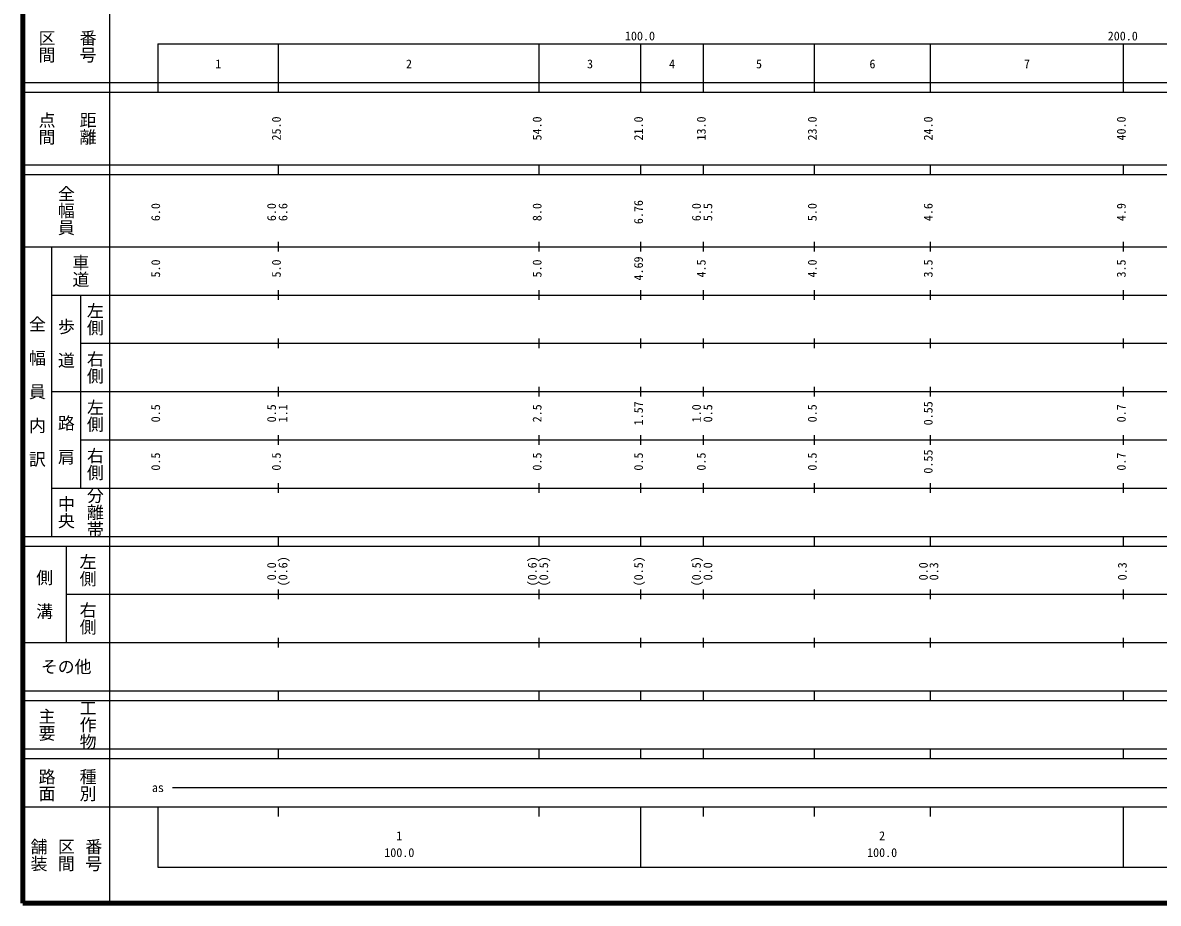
# Model space of a CAD drawing. Units: millimetres on the paper, enlarged 1000 times. Extents: x 40000 to 680000, y 20000 to 380000.
# Drawn here: x 40000 to 275200, y 20000 to 202409 of the extents above; entities that cross this region are included whole.
import ezdxf
from ezdxf.enums import TextEntityAlignment as Align

# ---------------------------------------------------------------- set-up
doc = ezdxf.new("R2010")
doc.units = ezdxf.units.MM
doc.header["$LTSCALE"] = 1000
doc.layers.add('M-TTL', color=2, linetype='Continuous', lineweight=140)
doc.layers.add('M-TTL-BAND', color=7, linetype='Continuous', lineweight=25)
doc.styles.add('@ＭＳ ゴシック', font='')
doc.styles.add('ＭＳ ゴシック', font='')
doc.styles.get('@ＭＳ ゴシック').set_extended_font_data('@MS Gothic')
doc.styles.get('ＭＳ ゴシック').set_extended_font_data('MS Gothic')

msp = doc.modelspace()

# ---------------------------------------------------------------- linework, layer by layer
at = {"layer": 'M-TTL'}
for p, q in [((40000, 380000), (40000, 20000)), ((40000, 20000), (680000, 20000))]:
    msp.add_line(p, q, dxfattribs=at)
at = {"layer": 'M-TTL-BAND'}
for p, q in [((58000, 370000), (58000, 20000)), ((68000, 198000), (579000, 198000)), ((68000, 198000), (68000, 188000)), ((93000, 188000), (93000, 198000)), ((147000, 188000), (147000, 198000)), ((168000, 188000), (168000, 198000)), ((181000, 188000), (181000, 198000)), ((204000, 188000), (204000, 198000)), ((228000, 188000), (228000, 198000)), ((268000, 188000), (268000, 198000)), ((40000, 190000), (579000, 190000)), ((40000, 188000), (579000, 188000)), ((40000, 173000), (579000, 173000)), ((93000, 171000), (93000, 173000)), ((147000, 171000), (147000, 173000)), ((168000, 171000), (168000, 173000)), ((181000, 171000), (181000, 173000)), ((204000, 171000), (204000, 173000)), ((228000, 171000), (228000, 173000)), ((268000, 171000), (268000, 173000)), ((40000, 171000), (579000, 171000)), ((40000, 156000), (579000, 156000)), ((46000, 96000), (46000, 156000)), ((93000, 155000), (93000, 157000)), ((147000, 155000), (147000, 157000)), ((168000, 155000), (168000, 157000)), ((181000, 155000), (181000, 157000)), ((204000, 155000), (204000, 157000)), ((228000, 155000), (228000, 157000)), ((268000, 155000), (268000, 157000)), ((46000, 146000), (579000, 146000)), ((52000, 146000), (52000, 106000)), ((93000, 145000), (93000, 147000)), ((147000, 145000), (147000, 147000)), ((168000, 145000), (168000, 147000)), ((181000, 145000), (181000, 147000)), ((204000, 145000), (204000, 147000)), ((228000, 145000), (228000, 147000)), ((268000, 145000), (268000, 147000)), ((93000, 135000), (93000, 137000)), ((147000, 135000), (147000, 137000)), ((168000, 135000), (168000, 137000)), ((181000, 135000), (181000, 137000)), ((204000, 135000), (204000, 137000)), ((228000, 135000), (228000, 137000)), ((268000, 135000), (268000, 137000)), ((52000, 136000), (579000, 136000)), ((46000, 126000), (579000, 126000)), ((93000, 125000), (93000, 127000)), ((147000, 125000), (147000, 127000)), ((168000, 125000), (168000, 127000)), ((181000, 125000), (181000, 127000)), ((204000, 125000), (204000, 127000)), ((228000, 125000), (228000, 127000)), ((268000, 125000), (268000, 127000)), ((52000, 116000), (579000, 116000)), ((93000, 115000), (93000, 117000)), ((147000, 115000), (147000, 117000)), ((168000, 115000), (168000, 117000)), ((181000, 115000), (181000, 117000)), ((204000, 115000), (204000, 117000)), ((228000, 115000), (228000, 117000)), ((268000, 115000), (268000, 117000)), ((46000, 106000), (579000, 106000)), ((93000, 105000), (93000, 107000)), ((147000, 105000), (147000, 107000)), ((168000, 105000), (168000, 107000)), ((181000, 105000), (181000, 107000)), ((204000, 105000), (204000, 107000)), ((228000, 105000), (228000, 107000)), ((268000, 105000), (268000, 107000)), ((40000, 96000), (579000, 96000)), ((93000, 94000), (93000, 96000)), ((147000, 94000), (147000, 96000)), ((168000, 94000), (168000, 96000)), ((181000, 94000), (181000, 96000)), ((204000, 94000), (204000, 96000)), ((228000, 94000), (228000, 96000)), ((268000, 94000), (268000, 96000)), ((40000, 94000), (579000, 94000)), ((49000, 94000), (49000, 74000)), ((93000, 83000), (93000, 85000)), ((147000, 83000), (147000, 85000)), ((168000, 83000), (168000, 85000)), ((181000, 83000), (181000, 85000)), ((204000, 83000), (204000, 85000)), ((228000, 83000), (228000, 85000)), ((268000, 83000), (268000, 85000)), ((49000, 84000), (579000, 84000)), ((40000, 74000), (579000, 74000)), ((93000, 73000), (93000, 75000)), ((147000, 73000), (147000, 75000)), ((168000, 73000), (168000, 75000)), ((181000, 73000), (181000, 75000)), ((204000, 73000), (204000, 75000)), ((228000, 73000), (228000, 75000)), ((268000, 73000), (268000, 75000)), ((40000, 64000), (579000, 64000)), ((93000, 62000), (93000, 64000)), ((147000, 62000), (147000, 64000)), ((168000, 62000), (168000, 64000)), ((181000, 62000), (181000, 64000)), ((204000, 62000), (204000, 64000)), ((228000, 62000), (228000, 64000)), ((268000, 62000), (268000, 64000)), ((40000, 62000), (579000, 62000)), ((40000, 52000), (579000, 52000)), ((93000, 50000), (93000, 52000)), ((147000, 50000), (147000, 52000)), ((168000, 50000), (168000, 52000)), ((181000, 50000), (181000, 52000)), ((204000, 50000), (204000, 52000)), ((228000, 50000), (228000, 52000)), ((268000, 50000), (268000, 52000)), ((40000, 50000), (579000, 50000)), ((71000, 44000), (340500, 44000)), ((40000, 40000), (579000, 40000)), ((68000, 40000), (68000, 27500)), ((93000, 38000), (93000, 40000)), ((147000, 38000), (147000, 40000)), ((168000, 27500), (168000, 40000)), ((181000, 38000), (181000, 40000)), ((204000, 38000), (204000, 40000)), ((228000, 38000), (228000, 40000)), ((268000, 27500), (268000, 40000)), ((68000, 27500), (579000, 27500))]:
    msp.add_line(p, q, dxfattribs=at)

# ---------------------------------------------------------------- texts
at = {"layer": 'M-TTL-BAND', "style": '@ＭＳ ゴシック'}
for s, p in [('区間', (45000, 197500)), ('番号', (53500, 197500)), ('点間', (45000, 180500)), ('距離', (53500, 180500)), ('全幅員', (49000, 163500)), ('車道', (52000, 151000)), ('左側', (55000, 141000)), ('全\u3000幅\u3000員\u3000内\u3000訳', (43000, 126000)), ('歩\u3000道', (49000, 136000)), ('右側', (55000, 131000)), ('左側', (55000, 121000)), ('路\u3000肩', (49000, 116000)), ('右側', (55000, 111000)), ('分離帯', (55000, 101000)), ('中央', (49000, 101000)), ('左側', (53500, 89000)), ('側\u3000溝', (44500, 84000)), ('右側', (53500, 79000)), ('工作物', (53500, 57000)), ('主要', (45000, 57000)), ('路面', (45000, 44500)), ('種別', (53500, 44500)), ('舗装', (43333, 30000)), ('区間', (49000, 30000)), ('番号', (54667, 30000))]:
    msp.add_text(s, height=2566, rotation=270, dxfattribs=at).set_placement(p, align=Align.MIDDLE_CENTER)
at = {"layer": 'M-TTL-BAND', "style": 'ＭＳ ゴシック'}
for s, p in [('100.0', (167844, 198195)), ('200.0', (267844, 198195)), ('1', (80500, 192405)), ('2', (120000, 192405)), ('3', (157500, 192405)), ('4', (174500, 192405)), ('5', (192500, 192405)), ('6', (216000, 192405)), ('7', (248000, 192405)), ('as', (68000, 42500)), ('1', (118000, 32523)), ('2', (218000, 32523)), ('100.0', (118000, 29033)), ('100.0', (218000, 29033))]:
    msp.add_text(s, height=1833, dxfattribs=at).set_placement(p, align=Align.BOTTOM_CENTER)
for s, p in [('25.0', (94000, 180500)), ('54.0', (148000, 180500)), ('21.0', (169000, 180500)), ('13.0', (182000, 180500)), ('23.0', (205000, 180500)), ('24.0', (229000, 180500)), ('40.0', (269000, 180500)), ('6.0', (69000, 163174)), ('6.0', (93000, 163174)), ('6.6', (95370, 163174)), ('8.0', (148000, 163174)), ('6.76', (169000, 163174)), ('6.0', (181000, 163174)), ('5.5', (183370, 163174)), ('5.0', (205000, 163174)), ('4.6', (229000, 163174)), ('4.9', (269000, 163174)), ('5.0', (69000, 151500)), ('5.0', (94000, 151500)), ('5.0', (148000, 151500)), ('4.69', (169000, 151500)), ('4.5', (182000, 151500)), ('4.0', (205000, 151500)), ('3.5', (229000, 151500)), ('3.5', (269000, 151500)), ('0.5', (69000, 121500)), ('0.5', (93000, 121500)), ('1.1', (95370, 121500)), ('2.5', (148000, 121500)), ('1.57', (169000, 121500)), ('1.0', (181000, 121500)), ('0.5', (183370, 121500)), ('0.5', (205000, 121500)), ('0.55', (229000, 121500)), ('0.7', (269000, 121500)), ('0.5', (69000, 111500)), ('0.5', (94000, 111500)), ('0.5', (148000, 111500)), ('0.5', (169000, 111500)), ('0.5', (182000, 111500)), ('0.5', (205000, 111500)), ('0.55', (229000, 111500)), ('0.7', (269000, 111500)), ('0.0', (93000, 88764)), ('(0.6)', (95370, 88764)), ('(0.6)', (147000, 88764)), ('(0.5)', (149370, 88764)), ('(0.5)', (169000, 88764)), ('(0.5)', (181000, 88764)), ('0.0', (183370, 88764)), ('0.0', (228000, 88764)), ('0.3', (230182, 88764)), ('0.3', (269210, 88764))]:
    msp.add_text(s, height=1833, rotation=90, dxfattribs=at).set_placement(p, align=Align.BOTTOM_CENTER)
msp.add_text('その他', height=2566, dxfattribs=at).set_placement((49000, 69000), align=Align.MIDDLE_CENTER)

doc.saveas('drawing.dxf')
